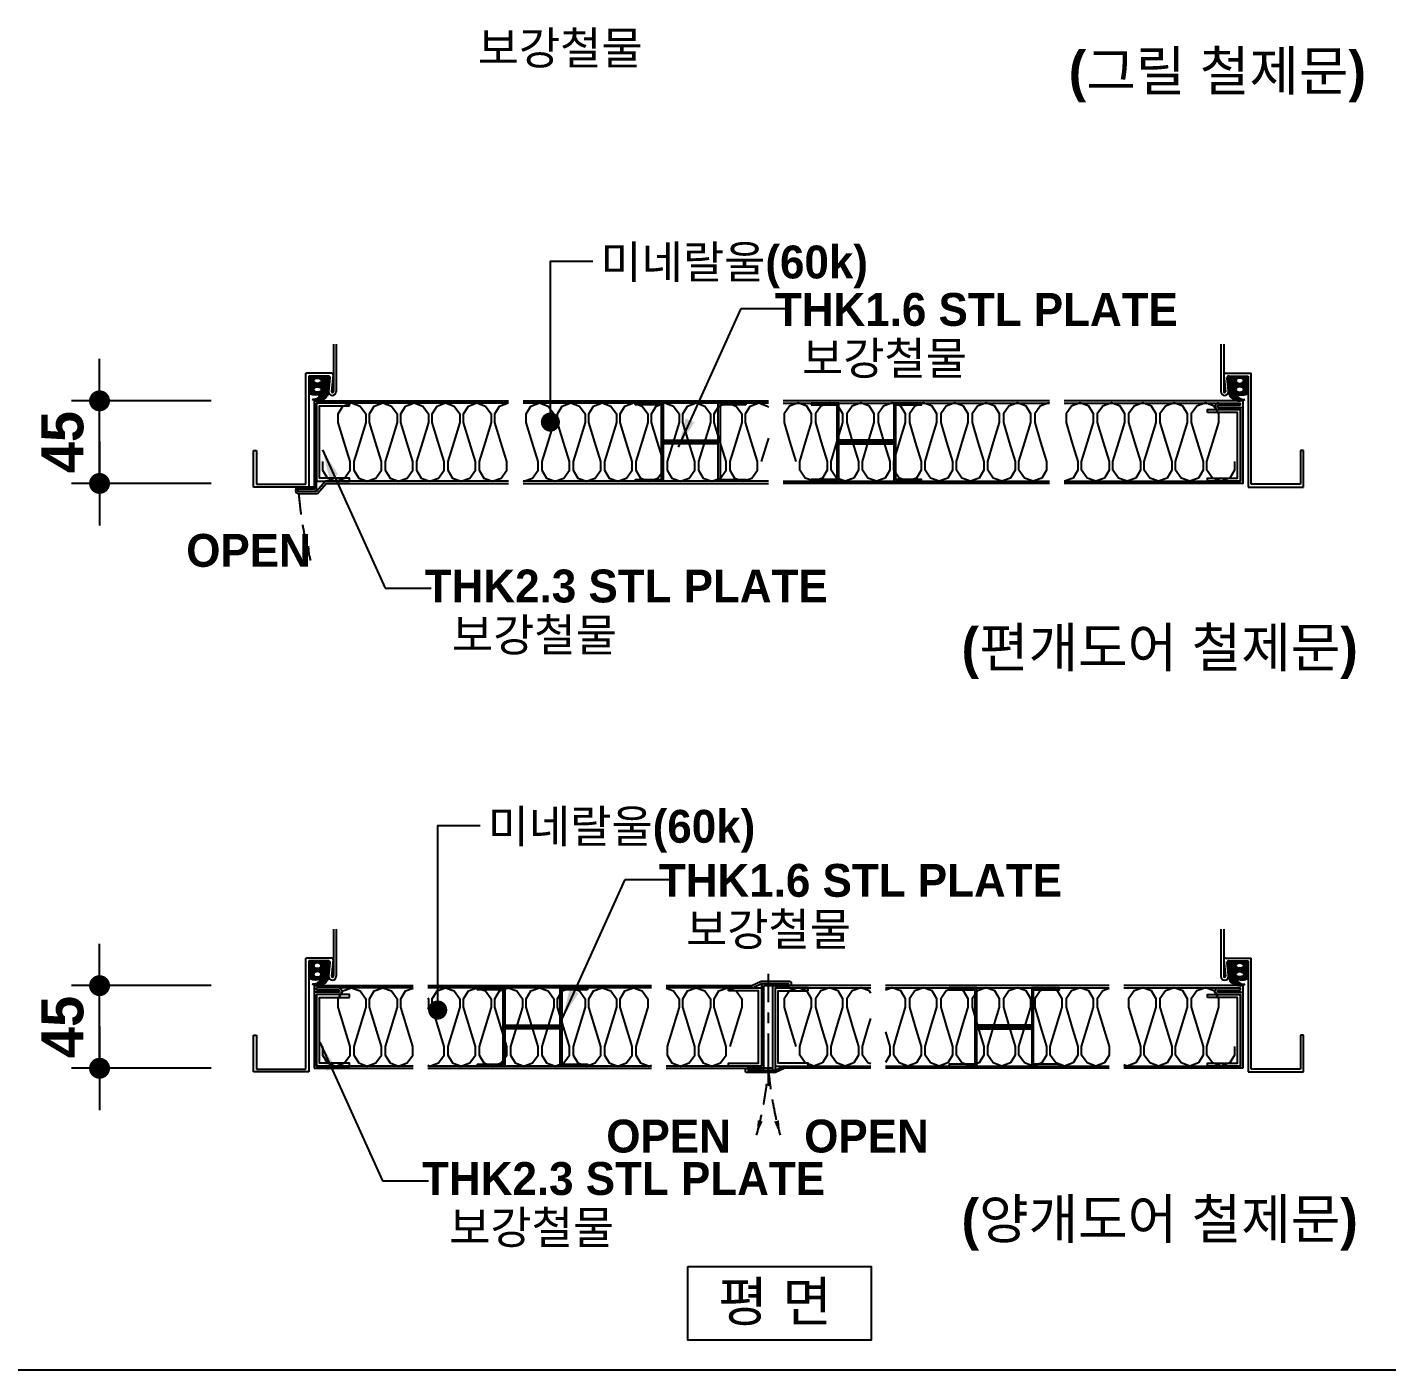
# Model space of a CAD drawing. Extents: x 2158 to 80698, y 2200 to 50885.
# Drawn here: x 39906 to 49639, y 2200 to 11813 of the extents above; entities that cross this region are included whole.
import ezdxf
from ezdxf.enums import TextEntityAlignment as Align

# ---------------------------------------------------------------- set-up
doc = ezdxf.new("R2010")
doc.units = 0
doc.header["$LTSCALE"] = 300
doc.header["$MEASUREMENT"] = 0
doc.header["$PDSIZE"] = -2
doc.linetypes.add('CENTER', pattern=[2, 1.25, -0.25, 0.25, -0.25])
doc.linetypes.add('DASHED', pattern=[0.75, 0.5, -0.25])
doc.layers.get('0').update_dxf_attribs({"linetype": 'CONTINUOUS'})
doc.layers.get('Defpoints').update_dxf_attribs({"color": 143, "linetype": 'CONTINUOUS'})
for name, color, linetype in [('A-ANNO-GRA1', 7, 'CONTINUOUS'), ('A-ANNO-LEAD', 4, 'CONTINUOUS'), ('A-ANNO-TEXT1', 7, 'CONTINUOUS'), ('A-CNTL', 1, 'CENTER'), ('A-DWXM-DOOR', 4, 'CONTINUOUS'), ('A-ST-AXIS-BUB', 7, 'CONTINUOUS'), ('A-ST-AXIS-DIM', 7, 'CONTINUOUS'), ('A-XXXX-INSL1', 15, 'CONTINUOUS'), ('A-XXXX-STL', 3, 'CONTINUOUS')]:
    doc.layers.add(name, color=color, linetype=linetype)
doc.styles.add('2020음성 1차', font='나눔고딕Bold.ttf')
doc.dimstyles.new('CDIM', dxfattribs={"dimscale": 100, "dimtxt": 3, "dimasz": 1, "dimexe": 2, "dimexo": 1, "dimgap": 1, "dimtad": 1, "dimdec": 0, "dimrnd": 0.5, "dimzin": 0, "dimdsep": 32, "dimtxsty": '2020음성 1차', "dimblk1": '_CIDOT', "dimblk2": '_CIDOT', "dimsah": 1, "dimcen": 5.5, "dimclrd": 2, "dimclre": 2, "dimclrt": 7, "dimadec": 0, "dimazin": 0, "dimtfac": 1, "dimtdec": 0, "dimtix": 1, "dimtmove": 2, "dimatfit": 1, "dimldrblk": 'DOT', "dimfxl": 1, "dimtolj": 1, "dimtzin": 0, "dimlwd": -1, "dimarcsym": 0})

# ---------------------------------------------------------------- blocks, each defined once
blk = doc.blocks.new('GASKET')
h = blk.add_hatch()
h.set_pattern_fill('ANSI37', color=256, scale=50, style=0)
h.set_pattern_definition([(315, (-150937.963, 13942.2266), (-4.64038825, -4.64038825), []), (225, (-150937.963, 13942.2266), (-4.64038825, 4.64038825), [])])
h.paths.add_polyline_path([(98.8, -68.6, 0.470403), (133, 22.9, -0.379165), (98.8, -25.1, 0.267404), (102, 35.6, 0.292763), (92.5, 41.7), (9.6, 41.7, 0.414214), (-0.9, 31.2), (-0.9, -66.9, 0.443543), (10.6, -77.3)])
edge = h.paths.add_edge_path(flags=16)
edge.add_ellipse((75.7, -5.9), major_axis=(0, 22.8), ratio=0.667106, start_angle=0, end_angle=360, ccw=False)
edge = h.paths.add_edge_path(flags=16)
edge.add_ellipse((25.7, -5.9), major_axis=(0, 22.8), ratio=0.667106, start_angle=0, end_angle=360, ccw=False)
for p, q in [((-0.9, -66.9), (-0.9, 31.2)), ((9.6, 41.7), (92.5, 41.7)), ((98.8, -68.6), (10.6, -77.3))]:
    blk.add_line(p, q)
for centre, radius, start, end in [((9.6, 31.2), 10.5, 90, 180), ((92.5, 31.2), 10.5, 24.72761, 90), ((47.7, 8), 60.9, 327.06573, 26.94921), ((88.8, 18.1), 44.4, 283.02722, 6.08701), ((78.1, -8.7), 63.3, 289.12223, 29.89191), ((9.6, -66.9), 10.5, 180, 275.67742)]:
    blk.add_arc(centre, radius, start, end)
at = {"extrusion": (0, 0, -1)}
for centre in [(25.7, -5.9), (75.7, -5.9)]:
    blk.add_ellipse(centre, major_axis=(0, 22.8), ratio=0.667106, start_param=3.141593, end_param=9.424778, dxfattribs=at)
blk = doc.blocks.new('_CIDOT')
at = {"color": 0, "linetype": 'ByBlock'}
blk.add_line((2, 0), (-1, 0), dxfattribs=at)
at = {"color": 0, "linetype": 'ByBlock', "const_width": 0.5}
blk.add_lwpolyline([(-0.25, 0, 1), (0.25, 0, 1)], format="xyb", close=True, dxfattribs=at)
blk = doc.blocks.new('*D15')
at = {"layer": 'A-ST-AXIS-DIM'}
for p, q in [((40424.3, 9287.9), (40424.3, 9437.9)), ((40424.3, 8546.4), (40424.3, 9137.9)), ((40424.3, 8396.4), (40424.3, 8246.4))]:
    blk.add_line(p, q, dxfattribs=at)
at = {"layer": 'A-ST-AXIS-DIM', "lineweight": -2}
for p, q in [((41224.3, 9137.9), (40224.3, 9137.9)), ((41224.3, 8546.4), (40224.3, 8546.4))]:
    blk.add_line(p, q, dxfattribs=at)
at = {"layer": 'Defpoints', "color": 0}
for p in [(40424.3, 9137.9), (41324.3, 9137.9), (41324.3, 8546.4)]:
    blk.add_point(p, dxfattribs=at)
at = {"layer": 'A-ST-AXIS-DIM', "linetype": 'ByBlock', "xscale": 150, "yscale": 150, "zscale": 150}
for p, rotation in [((40424.3, 9137.9), 270), ((40424.3, 8546.4), 90)]:
    blk.add_blockref('_CIDOT', p, dxfattribs=dict(at, rotation=rotation))
at = {"layer": 'A-ST-AXIS-DIM', "color": 3, "ltscale": 10, "insert": (40160.6, 8842.1), "char_height": 300, "attachment_point": 5, "rotation": 90, "style": '2020음성 1차'}
blk.add_mtext('\\A1;45', dxfattribs=at)
blk = doc.blocks.new('_Dot')
at = {"color": 0, "lineweight": -2}
blk.add_line((-0.5, 0), (-1, 0), dxfattribs=at)
at = {"color": 0, "const_width": 0.5}
blk.add_lwpolyline([(-0.25, 0, 1), (0.25, 0, 1)], format="xyb", close=True, dxfattribs=at)
blk = doc.blocks.new('*D9')
at = {"layer": 'A-ST-AXIS-DIM'}
for p, q in [((40424.3, 5100.6), (40424.3, 5250.6)), ((40424.3, 4359.1), (40424.3, 4950.6)), ((40424.3, 4209.1), (40424.3, 4059.1))]:
    blk.add_line(p, q, dxfattribs=at)
at = {"layer": 'A-ST-AXIS-DIM', "lineweight": -2}
for p, q in [((41224.3, 4950.6), (40224.3, 4950.6)), ((41224.3, 4359.1), (40224.3, 4359.1))]:
    blk.add_line(p, q, dxfattribs=at)
at = {"layer": 'Defpoints', "color": 0}
for p in [(40424.3, 4950.6), (41324.3, 4950.6), (41324.3, 4359.1)]:
    blk.add_point(p, dxfattribs=at)
at = {"layer": 'A-ST-AXIS-DIM', "linetype": 'ByBlock', "xscale": 150, "yscale": 150, "zscale": 150}
for p, rotation in [((40424.3, 4950.6), 270), ((40424.3, 4359.1), 90)]:
    blk.add_blockref('_CIDOT', p, dxfattribs=dict(at, rotation=rotation))
at = {"layer": 'A-ST-AXIS-DIM', "color": 3, "ltscale": 10, "insert": (40160.6, 4654.8), "char_height": 300, "attachment_point": 5, "rotation": 90, "style": '2020음성 1차'}
blk.add_mtext('\\A1;45', dxfattribs=at)

msp = doc.modelspace()

# ---------------------------------------------------------------- linework, layer by layer
at = {"layer": 'A-ANNO-GRA1'}
msp.add_line((2200, 2200), (72608.3, 2200), dxfattribs=at)
msp.add_lwpolyline([(44634.4, 2939.1), (45948.7, 2939.1), (45948.7, 2413.4), (44634.4, 2413.4)], close=True, dxfattribs=at)
at = {"layer": 'A-ANNO-LEAD'}
for p, q in [((44569.2, 8806.8), (45018, 9799)), ((45018, 9799), (45346.9, 9799)), ((42019.7, 8787.7), (42468.6, 7795.5)), ((42468.6, 7795.5), (42797.4, 7795.5)), ((43739, 4718.8), (44187.8, 5711)), ((44187.8, 5711), (44516.7, 5711)), ((42000.4, 4545.3), (42449.3, 3553.1)), ((42449.3, 3553.1), (42778.1, 3553.1))]:
    msp.add_line(p, q, dxfattribs=at)
for points in [[(43651.6, 8998.9), (43651.6, 10137.6), (43954.9, 10137.6)], [(42844.9, 4789), (42844.9, 6097.1), (43148.2, 6097.1)]]:
    msp.add_lwpolyline(points, dxfattribs=at)
at = {"layer": 'A-ANNO-LEAD', "const_width": 68.5}
for points in [[(43617.4, 8985.8, 1), (43685.8, 8985.8, 1)], [(42810.7, 4775.9, 1), (42879.1, 4775.9, 1)]]:
    msp.add_lwpolyline(points, format="xyb", close=True, dxfattribs=at)
at = {"layer": 'A-ANNO-LEAD'}
for points in [[(44619.1, 9012.2), (44683.1, 8984.9), (44569.2, 8806.8)], [(42069.7, 8582.3), (42133.6, 8609.6), (42019.7, 8787.7)], [(43788.9, 4924.2), (43852.8, 4896.9), (43739, 4718.8)], [(42050.4, 4339.9), (42114.3, 4367.2), (42000.4, 4545.3)]]:
    msp.add_solid(points, dxfattribs=at)
at = {"layer": 'A-CNTL'}
msp.add_line((45212.1, 4232.2), (45212.1, 5034.1), dxfattribs=at)
at = {"layer": 'A-DWXM-DOOR'}
for p, q in [((42098.1, 9542.7), (42098.1, 9205)), ((42119.1, 9542.7), (42119.1, 9205.1)), ((48450.4, 9542.7), (48450.4, 9205.1)), ((48471.5, 9542.7), (48471.5, 9205)), ((42086.1, 9335), (41900.9, 9335)), ((41900.9, 8541.2), (41900.9, 9335)), ((41921.9, 9315.3), (41921.9, 8520.1)), ((42063, 9315.3), (41921.9, 9315.3)), ((42073.4, 9303.8), (42063.6, 9204.9)), ((42096.5, 9323.5), (42084.7, 9204.9)), ((48473, 9323.5), (48484.8, 9204.9)), ((48483.4, 9335), (48668.6, 9335)), ((48496.1, 9303.8), (48506, 9204.9)), ((48506.6, 9315.3), (48647.6, 9315.3)), ((48647.6, 9315.3), (48647.6, 8520.1)), ((48668.6, 8541.2), (48668.6, 9335)), ((41961.4, 9137.9), (43350.7, 9137.9)), ((43350.7, 9122.1), (41977.1, 9122.1)), ((41977.1, 8488.6), (41977.1, 9122.1)), ((43455.9, 9137.9), (45212.1, 9137.9)), ((45212.1, 9122.1), (43455.9, 9122.1)), ((47224.6, 9137.9), (45317.2, 9137.9)), ((45317.2, 9122.1), (47224.6, 9122.1)), ((48608.2, 9137.9), (47329.7, 9137.9)), ((47329.7, 9122.1), (48592.4, 9122.1)), ((48434.7, 9106.3), (48592.4, 9106.3)), ((48434.7, 9090.6), (48608.2, 9090.6)), ((48434.7, 9074.8), (48592.4, 9074.8)), ((48592.4, 9106.3), (48592.4, 9122.1)), ((48592.4, 8562.2), (48592.4, 9074.8)), ((41527.6, 8520.1), (41527.6, 8783)), ((41527.6, 8783), (41548.7, 8783)), ((41548.7, 8783), (41548.7, 8541.2)), ((49020.9, 8783), (49020.9, 8541.2)), ((49041.9, 8783), (49020.9, 8783)), ((49041.9, 8520.1), (49041.9, 8783)), ((41961.4, 8520.1), (41527.6, 8520.1)), ((41548.7, 8541.2), (41900.9, 8541.2)), ((41977.1, 8488.6), (41848.8, 8488.6)), ((41984.2, 8472.8), (41850.2, 8472.8)), ((42042.4, 8562.2), (41977.1, 8488.6)), ((42049.5, 8546.4), (41984.2, 8472.8)), ((43350.7, 8562.2), (42042.4, 8562.2)), ((42049.5, 8546.4), (43350.7, 8546.4)), ((45212.1, 8562.2), (43455.9, 8562.2)), ((43455.9, 8546.4), (45212.1, 8546.4)), ((45317.2, 8562.2), (47224.6, 8562.2)), ((47329.7, 8562.2), (48592.4, 8562.2)), ((48647.6, 8520.1), (49041.9, 8520.1)), ((49020.9, 8541.2), (48668.6, 8541.2)), ((42098.1, 5355.4), (42098.1, 5017.6)), ((42119.1, 5355.4), (42119.1, 5017.7)), ((48450.4, 5355.4), (48450.4, 5017.7)), ((48471.5, 5355.4), (48471.5, 5017.6)), ((42086.1, 5147.7), (41900.9, 5147.7)), ((41900.9, 4353.8), (41900.9, 5147.7)), ((41921.9, 5128), (41921.9, 4332.8)), ((42063, 5128), (41921.9, 5128)), ((42073.4, 5116.4), (42063.6, 5017.6)), ((42096.5, 5136.1), (42084.7, 5017.6)), ((48473, 5136.1), (48484.8, 5017.6)), ((48483.4, 5147.7), (48668.6, 5147.7)), ((48496.1, 5116.4), (48506, 5017.6)), ((48506.6, 5128), (48647.6, 5128)), ((48647.6, 5128), (48647.6, 4332.8)), ((48668.6, 4353.8), (48668.6, 5147.7)), ((45094.3, 4950.6), (45159.9, 4982.1)), ((45097.8, 4934.8), (45163.5, 4966.3)), ((45159.9, 4982.1), (45363.1, 4982.1)), ((45163.5, 4966.3), (45163.5, 4374.9)), ((45163.5, 4966.3), (45360.5, 4966.3)), ((41961.4, 4950.6), (42668.3, 4950.6)), ((41961.4, 4950.6), (41961.4, 4359.1)), ((42134.9, 4903.2), (41961.4, 4903.2)), ((42668.3, 4934.8), (41977.1, 4934.8)), ((41977.1, 4919), (41977.1, 4934.8)), ((42134.9, 4919), (41977.1, 4919)), ((42134.9, 4887.5), (41977.1, 4887.5)), ((41977.1, 4374.9), (41977.1, 4887.5)), ((42773.4, 4950.6), (44374.4, 4950.6)), ((44374.4, 4934.8), (42773.4, 4934.8)), ((44479.5, 4950.6), (45094.3, 4950.6)), ((45097.8, 4934.8), (44479.5, 4934.8)), ((45179.3, 4359.1), (45179.3, 4950.6)), ((45179.3, 4950.6), (45363.1, 4950.6)), ((45944.7, 4950.6), (45212.1, 4950.6)), ((45244.9, 4343.3), (45244.9, 4950.6)), ((45260.7, 4934.8), (45944.7, 4934.8)), ((45260.7, 4934.8), (45260.7, 4343.3)), ((47650.8, 4950.6), (46049.8, 4950.6)), ((46049.8, 4934.8), (47650.8, 4934.8)), ((48608.2, 4950.6), (47755.9, 4950.6)), ((47755.9, 4934.8), (48592.4, 4934.8)), ((48434.7, 4919), (48592.4, 4919)), ((48434.7, 4903.2), (48608.2, 4903.2)), ((48434.7, 4887.5), (48592.4, 4887.5)), ((48592.4, 4919), (48592.4, 4934.8)), ((48592.4, 4374.9), (48592.4, 4887.5)), ((48608.2, 4950.6), (48608.2, 4359.1)), ((41527.6, 4332.8), (41527.6, 4595.7)), ((41527.6, 4595.7), (41548.7, 4595.7)), ((41548.7, 4595.7), (41548.7, 4353.8)), ((49020.9, 4595.7), (49020.9, 4353.8)), ((49041.9, 4595.7), (49020.9, 4595.7)), ((49041.9, 4332.8), (49041.9, 4595.7)), ((41921.9, 4332.8), (41527.6, 4332.8)), ((41548.7, 4353.8), (41900.9, 4353.8)), ((41961.4, 4359.1), (42668.3, 4359.1)), ((42668.3, 4374.9), (41977.1, 4374.9)), ((44374.4, 4374.9), (42773.4, 4374.9)), ((42773.4, 4359.1), (44374.4, 4359.1)), ((45163.5, 4374.9), (44479.5, 4374.9)), ((44479.5, 4359.1), (45179.3, 4359.1)), ((45244.9, 4359.1), (45061.1, 4359.1)), ((45264.3, 4327.6), (45061.1, 4327.6)), ((45260.7, 4343.3), (45063.7, 4343.3)), ((45326.4, 4374.9), (45260.7, 4343.3)), ((45329.9, 4359.1), (45264.3, 4327.6)), ((45326.4, 4374.9), (45944.7, 4374.9)), ((45944.7, 4359.1), (45329.9, 4359.1)), ((46049.8, 4374.9), (47650.8, 4374.9)), ((47650.8, 4359.1), (46049.8, 4359.1)), ((47755.9, 4374.9), (48592.4, 4374.9)), ((48608.2, 4359.1), (47755.9, 4359.1)), ((48647.6, 4332.8), (49041.9, 4332.8)), ((49020.9, 4353.8), (48668.6, 4353.8))]:
    msp.add_line(p, q, dxfattribs=at)
for points in [[(41961.4, 9137.9), (41961.4, 8504.4), (41850.2, 8504.4)], [(48608.2, 9137.9), (48608.2, 8546.4), (47329.7, 8546.4)], [(47224.6, 8546.4), (45317.2, 8546.4)]]:
    msp.add_lwpolyline(points, dxfattribs=at)
for points in [[(45363.1, 4982.1, -0.414214), (45376.2, 4968.9), (45376.2, 4963.7, -0.414214), (45363.1, 4950.6)], [(45061.1, 4327.6, -0.414214), (45048, 4340.7), (45048, 4346, -0.414214), (45061.1, 4359.1)]]:
    msp.add_lwpolyline(points, format="xyb", dxfattribs=at)
for centre, radius, start, end in [((42063, 9304.8), 10.5, 354.29645, 90), ((42086.1, 9324.5), 10.5, 354.29645, 90), ((48483.5, 9324.5), 10.5, 90, 185.70355), ((48506.6, 9304.8), 10.5, 90, 185.70355), ((42091.3, 9205.1), 27.8, 180.32738, 359.99999), ((42091.4, 9205), 6.68, 180.95652, 0.44556), ((48478.2, 9205.1), 27.8, 180.00001, 359.67262), ((48478.2, 9205), 6.68, 179.55444, 359.04348), ((48434.7, 9098.4), 23.7, 90, 270), ((48434.7, 9098.4), 7.89, 90, 270), ((41850.2, 8496.5), 23.7, 90, 270), ((41850.2, 8496.5), 7.89, 90, 270), ((42063, 5117.5), 10.5, 354.29645, 90), ((42086.1, 5137.2), 10.5, 354.29645, 90), ((48483.5, 5137.2), 10.5, 90, 185.70355), ((48506.6, 5117.5), 10.5, 90, 185.70355), ((42091.3, 5017.7), 27.8, 180.32738, 359.99999), ((42091.4, 5017.7), 6.68, 180.95652, 0.44556), ((48478.2, 5017.7), 27.8, 180.00001, 359.67262), ((48478.2, 5017.7), 6.68, 179.55444, 359.04348), ((42134.9, 4911.1), 23.7, 270, 90), ((42134.9, 4911.1), 7.89, 270, 90), ((48434.7, 4911.1), 23.7, 90, 270), ((48434.7, 4911.1), 7.89, 90, 270)]:
    msp.add_arc(centre, radius, start, end, dxfattribs=at)
at = {"layer": 'A-ST-AXIS-BUB', "linetype": 'DASHED'}
for centre, start, end in [((44352.3, 8666.7), 184.43176, 195.54873), ((42710, 4553), 344.45127, 355.56824), ((47714.2, 4553), 184.43176, 195.54873)]:
    msp.add_arc(centre, 2509.6, start, end, dxfattribs=at)
at = {"layer": 'A-ST-AXIS-BUB', "color": 7}
for points in [[(41892, 8091.7), (41926, 8100.2), (41934.5, 7994)], [(45170.3, 3977.9), (45136.3, 3986.4), (45127.8, 3880.3)], [(45253.9, 3977.9), (45287.9, 3986.4), (45296.4, 3880.3)]]:
    msp.add_solid(points, dxfattribs=at)
at = {"layer": 'A-XXXX-INSL1'}
for points in [[(42021.3, 8702.4), (42021.3, 8640.7), (42055, 8584.6), (42116.7, 8562.2), (42178.3, 8584.6), (42217.6, 8640.7), (42217.6, 8702.4), (42175.5, 8842.5), (42133.5, 8982.7), (42133.5, 9044.4), (42167.1, 9100.5), (42228.8, 9122.9), (42290.5, 9100.5), (42329.7, 9044.4), (42329.7, 8982.7), (42287.7, 8842.5), (42245.6, 8702.4)], [(42245.6, 8702.4), (42245.6, 8640.7), (42279.3, 8584.6), (42341, 8562.2), (42402.6, 8584.6), (42441.9, 8640.7), (42441.9, 8702.4), (42399.8, 8842.5), (42357.8, 8982.7), (42357.8, 9044.4), (42391.4, 9100.5), (42453.1, 9122.9), (42514.8, 9100.5), (42554, 9044.4), (42554, 8982.7), (42512, 8842.5), (42469.9, 8702.4)], [(42469.9, 8702.4), (42469.9, 8640.7), (42503.6, 8584.6), (42565.2, 8562.2), (42626.9, 8584.6), (42666.2, 8640.7), (42666.2, 8702.4), (42624.1, 8842.5), (42582.1, 8982.7), (42582.1, 9044.4), (42615.7, 9100.5), (42677.4, 9122.9), (42739, 9100.5), (42778.3, 9044.4), (42778.3, 8982.7), (42736.2, 8842.5), (42694.2, 8702.4)], [(42694.2, 8702.4), (42694.2, 8640.7), (42727.8, 8584.6), (42789.5, 8562.2), (42851.2, 8584.6), (42890.4, 8640.7), (42890.4, 8702.4), (42848.4, 8842.5), (42806.3, 8982.7), (42806.3, 9044.4), (42840, 9100.5), (42901.7, 9122.9), (42963.3, 9100.5), (43002.6, 9044.4), (43002.6, 8982.7), (42960.5, 8842.5), (42918.5, 8702.4)], [(42918.5, 8702.4), (42918.5, 8640.7), (42952.1, 8584.6), (43013.8, 8562.2), (43075.5, 8584.6), (43114.7, 8640.7), (43114.7, 8702.4), (43072.7, 8842.5), (43030.6, 8982.7), (43030.6, 9044.4), (43064.3, 9100.5), (43125.9, 9122.9), (43187.6, 9100.5), (43226.9, 9044.4), (43226.9, 8982.7), (43184.8, 8842.5), (43142.8, 8702.4)], [(43142.8, 8702.4), (43142.8, 8640.7), (43176.4, 8584.6), (43238.1, 8562.2), (43299.8, 8584.6), (43339, 8640.7), (43339, 8702.4), (43296.9, 8842.5), (43254.9, 8982.7), (43254.9, 9044.4), (43288.5, 9100.5), (43350.2, 9122.9), (43350.7, 9122.7)], [(43455.9, 8564.6), (43462.4, 8562.2), (43524, 8584.6), (43563.3, 8640.7), (43563.3, 8702.4), (43521.2, 8842.5), (43479.2, 8982.7), (43479.2, 9044.4), (43512.8, 9100.5), (43574.5, 9122.9), (43636.2, 9100.5), (43675.4, 9044.4), (43675.4, 8982.7), (43633.4, 8842.5), (43591.3, 8702.4)], [(43591.3, 8702.4), (43591.3, 8640.7), (43625, 8584.6), (43686.6, 8562.2), (43748.3, 8584.6), (43787.6, 8640.7), (43787.6, 8702.4), (43745.5, 8842.5), (43703.5, 8982.7), (43703.5, 9044.4), (43737.1, 9100.5), (43798.8, 9122.9), (43860.5, 9100.5), (43899.7, 9044.4), (43899.7, 8982.7), (43857.6, 8842.5), (43815.6, 8702.4)], [(43815.6, 8702.4), (43815.6, 8640.7), (43849.2, 8584.6), (43910.9, 8562.2), (43972.6, 8584.6), (44011.8, 8640.7), (44011.8, 8702.4), (43969.8, 8842.5), (43927.7, 8982.7), (43927.7, 9044.4), (43961.4, 9100.5), (44023.1, 9122.9), (44084.7, 9100.5), (44124, 9044.4), (44124, 8982.7), (44081.9, 8842.5), (44039.9, 8702.4)], [(44039.9, 8702.4), (44039.9, 8640.7), (44073.5, 8584.6), (44135.2, 8562.2), (44196.9, 8584.6), (44236.1, 8640.7), (44236.1, 8702.4), (44194.1, 8842.5), (44152, 8982.7), (44152, 9044.4), (44185.7, 9100.5), (44247.3, 9122.9), (44309, 9100.5), (44348.3, 9044.4), (44348.3, 8982.7), (44306.2, 8842.5), (44264.2, 8702.4)], [(44264.2, 8702.4), (44264.2, 8640.7), (44297.8, 8584.6), (44359.5, 8562.2), (44421.2, 8584.6), (44460.4, 8640.7), (44460.4, 8702.4), (44418.4, 8842.5), (44376.3, 8982.7), (44376.3, 9044.4), (44409.9, 9100.5), (44471.6, 9122.9), (44533.3, 9100.5), (44572.5, 9044.4), (44572.5, 8982.7), (44530.5, 8842.5), (44488.4, 8702.4)], [(44488.4, 8702.4), (44488.4, 8640.7), (44522.1, 8584.6), (44583.8, 8562.2), (44645.4, 8584.6), (44684.7, 8640.7), (44684.7, 8702.4), (44642.6, 8842.5), (44600.6, 8982.7), (44600.6, 9044.4), (44634.2, 9100.5), (44695.9, 9122.9), (44757.6, 9100.5), (44796.8, 9044.4), (44796.8, 8982.7), (44754.8, 8842.5), (44712.7, 8702.4)], [(44712.7, 8702.4), (44712.7, 8640.7), (44746.4, 8584.6), (44808, 8562.2), (44869.7, 8584.6), (44909, 8640.7), (44909, 8702.4), (44866.9, 8842.5), (44824.9, 8982.7), (44824.9, 9044.4), (44858.5, 9100.5), (44920.2, 9122.9), (44981.9, 9100.5), (45021.1, 9044.4), (45021.1, 8982.7), (44979.1, 8842.5), (44937, 8702.4)], [(44937, 8702.4), (44937, 8640.7), (44970.6, 8584.6), (45032.3, 8562.2), (45094, 8584.6), (45133.2, 8640.7), (45133.2, 8702.4), (45091.2, 8842.5), (45049.1, 8982.7), (45049.1, 9044.4), (45082.8, 9100.5), (45144.5, 9122.9), (45206.1, 9100.5), (45212.1, 9092)], [(45632.5, 8702.4), (45632.5, 8640.7), (45598.9, 8584.6), (45537.2, 8562.2), (45475.5, 8584.6), (45436.3, 8640.7), (45436.3, 8702.4), (45478.3, 8842.5), (45520.4, 8982.7), (45520.4, 9044.4), (45486.7, 9100.5), (45425.1, 9122.9), (45363.4, 9100.5), (45324.1, 9044.4), (45324.1, 8982.7), (45366.2, 8842.5), (45408.2, 8702.4)], [(45856.8, 8702.4), (45856.8, 8640.7), (45823.2, 8584.6), (45761.5, 8562.2), (45699.8, 8584.6), (45660.6, 8640.7), (45660.6, 8702.4), (45702.6, 8842.5), (45744.7, 8982.7), (45744.7, 9044.4), (45711, 9100.5), (45649.3, 9122.9), (45587.7, 9100.5), (45548.4, 9044.4), (45548.4, 8982.7), (45590.5, 8842.5), (45632.5, 8702.4)], [(46081.1, 8702.4), (46081.1, 8640.7), (46047.4, 8584.6), (45985.8, 8562.2), (45924.1, 8584.6), (45884.8, 8640.7), (45884.8, 8702.4), (45926.9, 8842.5), (45968.9, 8982.7), (45968.9, 9044.4), (45935.3, 9100.5), (45873.6, 9122.9), (45811.9, 9100.5), (45772.7, 9044.4), (45772.7, 8982.7), (45814.7, 8842.5), (45856.8, 8702.4)], [(46305.4, 8702.4), (46305.4, 8640.7), (46271.7, 8584.6), (46210, 8562.2), (46148.4, 8584.6), (46109.1, 8640.7), (46109.1, 8702.4), (46151.2, 8842.5), (46193.2, 8982.7), (46193.2, 9044.4), (46159.6, 9100.5), (46097.9, 9122.9), (46036.2, 9100.5), (45997, 9044.4), (45997, 8982.7), (46039, 8842.5), (46081.1, 8702.4)], [(46529.6, 8702.4), (46529.6, 8640.7), (46496, 8584.6), (46434.3, 8562.2), (46372.6, 8584.6), (46333.4, 8640.7), (46333.4, 8702.4), (46375.5, 8842.5), (46417.5, 8982.7), (46417.5, 9044.4), (46383.9, 9100.5), (46322.2, 9122.9), (46260.5, 9100.5), (46221.3, 9044.4), (46221.3, 8982.7), (46263.3, 8842.5), (46305.4, 8702.4)], [(46753.9, 8702.4), (46753.9, 8640.7), (46720.3, 8584.6), (46658.6, 8562.2), (46596.9, 8584.6), (46557.7, 8640.7), (46557.7, 8702.4), (46599.7, 8842.5), (46641.8, 8982.7), (46641.8, 9044.4), (46608.1, 9100.5), (46546.5, 9122.9), (46484.8, 9100.5), (46445.5, 9044.4), (46445.5, 8982.7), (46487.6, 8842.5), (46529.6, 8702.4)], [(46978.2, 8702.4), (46978.2, 8640.7), (46944.6, 8584.6), (46882.9, 8562.2), (46821.2, 8584.6), (46782, 8640.7), (46782, 8702.4), (46824, 8842.5), (46866.1, 8982.7), (46866.1, 9044.4), (46832.4, 9100.5), (46770.7, 9122.9), (46709.1, 9100.5), (46669.8, 9044.4), (46669.8, 8982.7), (46711.9, 8842.5), (46753.9, 8702.4)], [(47202.5, 8702.4), (47202.5, 8640.7), (47168.8, 8584.6), (47107.2, 8562.2), (47045.5, 8584.6), (47006.2, 8640.7), (47006.2, 8702.4), (47048.3, 8842.5), (47090.3, 8982.7), (47090.3, 9044.4), (47056.7, 9100.5), (46995, 9122.9), (46933.3, 9100.5), (46894.1, 9044.4), (46894.1, 8982.7), (46936.2, 8842.5), (46978.2, 8702.4)], [(47224.6, 9121), (47219.3, 9122.9), (47157.6, 9100.5), (47118.4, 9044.4), (47118.4, 8982.7), (47160.4, 8842.5), (47202.5, 8702.4)], [(47651, 8702.4), (47651, 8640.7), (47617.4, 8584.6), (47555.7, 8562.2), (47494.1, 8584.6), (47454.8, 8640.7), (47454.8, 8702.4), (47496.9, 8842.5), (47538.9, 8982.7), (47538.9, 9044.4), (47505.3, 9100.5), (47443.6, 9122.9), (47381.9, 9100.5), (47342.7, 9044.4), (47342.7, 8982.7), (47384.7, 8842.5), (47426.8, 8702.4)], [(47875.3, 8702.4), (47875.3, 8640.7), (47841.7, 8584.6), (47780, 8562.2), (47718.3, 8584.6), (47679.1, 8640.7), (47679.1, 8702.4), (47721.1, 8842.5), (47763.2, 8982.7), (47763.2, 9044.4), (47729.5, 9100.5), (47667.9, 9122.9), (47606.2, 9100.5), (47566.9, 9044.4), (47566.9, 8982.7), (47609, 8842.5), (47651, 8702.4)], [(48099.6, 8702.4), (48099.6, 8640.7), (48066, 8584.6), (48004.3, 8562.2), (47942.6, 8584.6), (47903.4, 8640.7), (47903.4, 8702.4), (47945.4, 8842.5), (47987.5, 8982.7), (47987.5, 9044.4), (47953.8, 9100.5), (47892.1, 9122.9), (47830.5, 9100.5), (47791.2, 9044.4), (47791.2, 8982.7), (47833.3, 8842.5), (47875.3, 8702.4)], [(48323.9, 8702.4), (48323.9, 8640.7), (48290.2, 8584.6), (48228.6, 8562.2), (48166.9, 8584.6), (48127.6, 8640.7), (48127.6, 8702.4), (48169.7, 8842.5), (48211.7, 8982.7), (48211.7, 9044.4), (48178.1, 9100.5), (48116.4, 9122.9), (48054.8, 9100.5), (48015.5, 9044.4), (48015.5, 8982.7), (48057.6, 8842.5), (48099.6, 8702.4)], [(48548.2, 8702.4), (48548.2, 8640.7), (48514.5, 8584.6), (48452.9, 8562.2), (48391.2, 8584.6), (48351.9, 8640.7), (48351.9, 8702.4), (48394, 8842.5), (48436, 8982.7), (48436, 9044.4), (48402.4, 9100.5), (48340.7, 9122.9), (48279, 9100.5), (48239.8, 9044.4), (48239.8, 8982.7), (48281.8, 8842.5), (48323.9, 8702.4)], [(45212.1, 8871.8), (45203.3, 8842.5), (45161.3, 8702.4)], [(47426.8, 8702.4), (47426.8, 8640.7), (47393.1, 8584.6), (47331.4, 8562.2), (47329.7, 8562.8)], [(42021.3, 4515.1), (42021.3, 4453.4), (42055, 4397.3), (42116.7, 4374.9), (42178.3, 4397.3), (42217.6, 4453.4), (42217.6, 4515.1), (42175.5, 4655.2), (42133.5, 4795.4), (42133.5, 4857.1), (42167.1, 4913.2), (42228.8, 4935.6), (42290.5, 4913.2), (42329.7, 4857.1), (42329.7, 4795.4), (42287.7, 4655.2), (42245.6, 4515.1)], [(42245.6, 4515.1), (42245.6, 4453.4), (42279.3, 4397.3), (42341, 4374.9), (42402.6, 4397.3), (42441.9, 4453.4), (42441.9, 4515.1), (42399.8, 4655.2), (42357.8, 4795.4), (42357.8, 4857.1), (42391.4, 4913.2), (42453.1, 4935.6), (42514.8, 4913.2), (42554, 4857.1), (42554, 4795.4), (42512, 4655.2), (42469.9, 4515.1)], [(42469.9, 4515.1), (42469.9, 4453.4), (42503.6, 4397.3), (42565.2, 4374.9), (42626.9, 4397.3), (42666.2, 4453.4), (42666.2, 4515.1), (42624.1, 4655.2), (42582.1, 4795.4), (42582.1, 4857.1), (42615.7, 4913.2), (42668.3, 4932.3)], [(42773.4, 4380.7), (42789.5, 4374.9), (42851.2, 4397.3), (42890.4, 4453.4), (42890.4, 4515.1), (42848.4, 4655.2), (42806.3, 4795.4), (42806.3, 4857.1), (42840, 4913.2), (42901.7, 4935.6), (42963.3, 4913.2), (43002.6, 4857.1), (43002.6, 4795.4), (42960.5, 4655.2), (42918.5, 4515.1)], [(42918.5, 4515.1), (42918.5, 4453.4), (42952.1, 4397.3), (43013.8, 4374.9), (43075.5, 4397.3), (43114.7, 4453.4), (43114.7, 4515.1), (43072.7, 4655.2), (43030.6, 4795.4), (43030.6, 4857.1), (43064.3, 4913.2), (43125.9, 4935.6), (43187.6, 4913.2), (43226.9, 4857.1), (43226.9, 4795.4), (43184.8, 4655.2), (43142.8, 4515.1)], [(43142.8, 4515.1), (43142.8, 4453.4), (43176.4, 4397.3), (43238.1, 4374.9), (43299.8, 4397.3), (43339, 4453.4), (43339, 4515.1), (43296.9, 4655.2), (43254.9, 4795.4), (43254.9, 4857.1), (43288.5, 4913.2), (43350.2, 4935.6), (43411.9, 4913.2), (43451.1, 4857.1), (43451.1, 4795.4), (43409.1, 4655.2), (43367, 4515.1)], [(43367, 4515.1), (43367, 4453.4), (43400.7, 4397.3), (43462.4, 4374.9), (43524, 4397.3), (43563.3, 4453.4), (43563.3, 4515.1), (43521.2, 4655.2), (43479.2, 4795.4), (43479.2, 4857.1), (43512.8, 4913.2), (43574.5, 4935.6), (43636.2, 4913.2), (43675.4, 4857.1), (43675.4, 4795.4), (43633.4, 4655.2), (43591.3, 4515.1)], [(43591.3, 4515.1), (43591.3, 4453.4), (43625, 4397.3), (43686.6, 4374.9), (43748.3, 4397.3), (43787.6, 4453.4), (43787.6, 4515.1), (43745.5, 4655.2), (43703.5, 4795.4), (43703.5, 4857.1), (43737.1, 4913.2), (43798.8, 4935.6), (43860.5, 4913.2), (43899.7, 4857.1), (43899.7, 4795.4), (43857.6, 4655.2), (43815.6, 4515.1)], [(43815.6, 4515.1), (43815.6, 4453.4), (43849.2, 4397.3), (43910.9, 4374.9), (43972.6, 4397.3), (44011.8, 4453.4), (44011.8, 4515.1), (43969.8, 4655.2), (43927.7, 4795.4), (43927.7, 4857.1), (43961.4, 4913.2), (44023.1, 4935.6), (44084.7, 4913.2), (44124, 4857.1), (44124, 4795.4), (44081.9, 4655.2), (44039.9, 4515.1)], [(44039.9, 4515.1), (44039.9, 4453.4), (44073.5, 4397.3), (44135.2, 4374.9), (44196.9, 4397.3), (44236.1, 4453.4), (44236.1, 4515.1), (44194.1, 4655.2), (44152, 4795.4), (44152, 4857.1), (44185.7, 4913.2), (44247.3, 4935.6), (44309, 4913.2), (44348.3, 4857.1), (44348.3, 4795.4), (44306.2, 4655.2), (44264.2, 4515.1)], [(44479.5, 4932.7), (44533.3, 4913.2), (44572.5, 4857.1), (44572.5, 4795.4), (44530.5, 4655.2), (44488.4, 4515.1)], [(44488.4, 4515.1), (44488.4, 4453.4), (44522.1, 4397.3), (44583.8, 4374.9), (44645.4, 4397.3), (44684.7, 4453.4), (44684.7, 4515.1), (44642.6, 4655.2), (44600.6, 4795.4), (44600.6, 4857.1), (44634.2, 4913.2), (44695.9, 4935.6), (44757.6, 4913.2), (44796.8, 4857.1), (44796.8, 4795.4), (44754.8, 4655.2), (44712.7, 4515.1)], [(44712.7, 4515.1), (44712.7, 4453.4), (44746.4, 4397.3), (44808, 4374.9), (44869.7, 4397.3), (44909, 4453.4), (44909, 4515.1), (44866.9, 4655.2), (44824.9, 4795.4), (44824.9, 4857.1), (44858.5, 4913.2), (44920.2, 4935.6), (44981.9, 4913.2), (45021.1, 4857.1), (45021.1, 4795.4), (44979.1, 4655.2), (44937, 4515.1)], [(45632.5, 4515.1), (45632.5, 4453.4), (45598.9, 4397.3), (45537.2, 4374.9), (45475.5, 4397.3), (45436.3, 4453.4), (45436.3, 4515.1), (45478.3, 4655.2), (45520.4, 4795.4), (45520.4, 4857.1), (45486.7, 4913.2), (45425.1, 4935.6), (45363.4, 4913.2), (45324.1, 4857.1), (45324.1, 4795.4), (45366.2, 4655.2), (45408.2, 4515.1)], [(45856.8, 4515.1), (45856.8, 4453.4), (45823.2, 4397.3), (45761.5, 4374.9), (45699.8, 4397.3), (45660.6, 4453.4), (45660.6, 4515.1), (45702.6, 4655.2), (45744.7, 4795.4), (45744.7, 4857.1), (45711, 4913.2), (45649.3, 4935.6), (45587.7, 4913.2), (45548.4, 4857.1), (45548.4, 4795.4), (45590.5, 4655.2), (45632.5, 4515.1)], [(45944.7, 4897.5), (45935.3, 4913.2), (45873.6, 4935.6), (45811.9, 4913.2), (45772.7, 4857.1), (45772.7, 4795.4), (45814.7, 4655.2), (45856.8, 4515.1)], [(46305.4, 4515.1), (46305.4, 4453.4), (46271.7, 4397.3), (46210, 4374.9), (46148.4, 4397.3), (46109.1, 4453.4), (46109.1, 4515.1), (46151.2, 4655.2), (46193.2, 4795.4), (46193.2, 4857.1), (46159.6, 4913.2), (46097.9, 4935.6), (46049.8, 4918.1)], [(46529.6, 4515.1), (46529.6, 4453.4), (46496, 4397.3), (46434.3, 4374.9), (46372.6, 4397.3), (46333.4, 4453.4), (46333.4, 4515.1), (46375.5, 4655.2), (46417.5, 4795.4), (46417.5, 4857.1), (46383.9, 4913.2), (46322.2, 4935.6), (46260.5, 4913.2), (46221.3, 4857.1), (46221.3, 4795.4), (46263.3, 4655.2), (46305.4, 4515.1)], [(46753.9, 4515.1), (46753.9, 4453.4), (46720.3, 4397.3), (46658.6, 4374.9), (46596.9, 4397.3), (46557.7, 4453.4), (46557.7, 4515.1), (46599.7, 4655.2), (46641.8, 4795.4), (46641.8, 4857.1), (46608.1, 4913.2), (46546.5, 4935.6), (46484.8, 4913.2), (46445.5, 4857.1), (46445.5, 4795.4), (46487.6, 4655.2), (46529.6, 4515.1)], [(46978.2, 4515.1), (46978.2, 4453.4), (46944.6, 4397.3), (46882.9, 4374.9), (46821.2, 4397.3), (46782, 4453.4), (46782, 4515.1), (46824, 4655.2), (46866.1, 4795.4), (46866.1, 4857.1), (46832.4, 4913.2), (46770.7, 4935.6), (46709.1, 4913.2), (46669.8, 4857.1), (46669.8, 4795.4), (46711.9, 4655.2), (46753.9, 4515.1)], [(47202.5, 4515.1), (47202.5, 4453.4), (47168.8, 4397.3), (47107.2, 4374.9), (47045.5, 4397.3), (47006.2, 4453.4), (47006.2, 4515.1), (47048.3, 4655.2), (47090.3, 4795.4), (47090.3, 4857.1), (47056.7, 4913.2), (46995, 4935.6), (46933.3, 4913.2), (46894.1, 4857.1), (46894.1, 4795.4), (46936.2, 4655.2), (46978.2, 4515.1)], [(47426.8, 4515.1), (47426.8, 4453.4), (47393.1, 4397.3), (47331.4, 4374.9), (47269.8, 4397.3), (47230.5, 4453.4), (47230.5, 4515.1), (47272.6, 4655.2), (47314.6, 4795.4), (47314.6, 4857.1), (47281, 4913.2), (47219.3, 4935.6), (47157.6, 4913.2), (47118.4, 4857.1), (47118.4, 4795.4), (47160.4, 4655.2), (47202.5, 4515.1)], [(47651, 4515.1), (47651, 4453.4), (47617.4, 4397.3), (47555.7, 4374.9), (47494.1, 4397.3), (47454.8, 4453.4), (47454.8, 4515.1), (47496.9, 4655.2), (47538.9, 4795.4), (47538.9, 4857.1), (47505.3, 4913.2), (47443.6, 4935.6), (47381.9, 4913.2), (47342.7, 4857.1), (47342.7, 4795.4), (47384.7, 4655.2), (47426.8, 4515.1)], [(47650.8, 4929.4), (47606.2, 4913.2), (47566.9, 4857.1), (47566.9, 4795.4), (47609, 4655.2), (47651, 4515.1)], [(48099.6, 4515.1), (48099.6, 4453.4), (48066, 4397.3), (48004.3, 4374.9), (47942.6, 4397.3), (47903.4, 4453.4), (47903.4, 4515.1), (47945.4, 4655.2), (47987.5, 4795.4), (47987.5, 4857.1), (47953.8, 4913.2), (47892.1, 4935.6), (47830.5, 4913.2), (47791.2, 4857.1), (47791.2, 4795.4), (47833.3, 4655.2), (47875.3, 4515.1)], [(48323.9, 4515.1), (48323.9, 4453.4), (48290.2, 4397.3), (48228.6, 4374.9), (48166.9, 4397.3), (48127.6, 4453.4), (48127.6, 4515.1), (48169.7, 4655.2), (48211.7, 4795.4), (48211.7, 4857.1), (48178.1, 4913.2), (48116.4, 4935.6), (48054.8, 4913.2), (48015.5, 4857.1), (48015.5, 4795.4), (48057.6, 4655.2), (48099.6, 4515.1)], [(48548.2, 4515.1), (48548.2, 4453.4), (48514.5, 4397.3), (48452.9, 4374.9), (48391.2, 4397.3), (48351.9, 4453.4), (48351.9, 4515.1), (48394, 4655.2), (48436, 4795.4), (48436, 4857.1), (48402.4, 4913.2), (48340.7, 4935.6), (48279, 4913.2), (48239.8, 4857.1), (48239.8, 4795.4), (48281.8, 4655.2), (48323.9, 4515.1)], [(42773.4, 4864.1), (42778.3, 4857.1), (42778.3, 4795.4), (42773.4, 4779.1)], [(45944.7, 4389.8), (45924.1, 4397.3), (45884.8, 4453.4), (45884.8, 4515.1), (45926.9, 4655.2), (45944.7, 4714.6)], [(46049.8, 4619.2), (46081.1, 4515.1)], [(44264.2, 4515.1), (44264.2, 4453.4), (44297.8, 4397.3), (44359.5, 4374.9), (44374.4, 4380.3)], [(46081.1, 4515.1), (46081.1, 4453.4), (46049.8, 4401.3)], [(47875.3, 4515.1), (47875.3, 4453.4), (47841.7, 4397.3), (47780, 4374.9), (47755.9, 4383.6)]]:
    msp.add_lwpolyline(points, dxfattribs=at)
at = {"layer": 'A-XXXX-STL'}
for points in [[(42213.7, 9101.1), (42213.7, 9122.1), (41977.1, 9122.1), (41977.1, 8562.2), (42213.7, 8562.2), (42213.7, 8583.2), (41998.2, 8583.2), (41998.2, 9101.1)], [(45050.5, 9109), (44866.5, 9109), (44866.5, 8842.1), (44445.9, 8842.1), (44445.9, 9109), (44261.9, 9109), (44261.9, 9122.1), (44445.9, 9122.1), (44459, 9122.1), (44459, 8855.3), (44853.3, 8855.3), (44853.3, 9122.1), (45050.5, 9122.1)], [(45519, 9109), (45703, 9109), (45703, 8842.1), (46123.6, 8842.1), (46123.6, 9109), (46307.6, 9109), (46307.6, 9122.1), (46123.6, 9122.1), (46110.5, 9122.1), (46110.5, 8855.3), (45716.2, 8855.3), (45716.2, 9122.1), (45519, 9122.1)], [(48355.8, 9053.8), (48355.8, 9074.8), (48592.4, 9074.8), (48592.4, 8562.2), (48355.8, 8562.2), (48355.8, 8583.2), (48571.4, 8583.2), (48571.4, 9053.8)], [(45050.5, 8562.2), (44853.3, 8562.2), (44853.3, 8829), (44459, 8829), (44459, 8562.2), (44261.9, 8562.2), (44261.9, 8575.3), (44445.9, 8575.3), (44445.9, 8842.1), (44866.5, 8842.1), (44866.5, 8575.3), (45050.5, 8575.3)], [(45519, 8562.2), (45716.2, 8562.2), (45716.2, 8829), (46110.5, 8829), (46110.5, 8562.2), (46307.6, 8562.2), (46307.6, 8575.3), (46123.6, 8575.3), (46123.6, 8842.1), (45703, 8842.1), (45703, 8575.3), (45519, 8575.3)], [(42213.7, 4866.4), (42213.7, 4887.5), (41977.1, 4887.5), (41977.1, 4374.9), (42213.7, 4374.9), (42213.7, 4395.9), (41998.2, 4395.9), (41998.2, 4866.4)], [(43917.6, 4921.6), (43733.6, 4921.6), (43733.6, 4654.8), (43313, 4654.8), (43313, 4921.6), (43129, 4921.6), (43129, 4934.8), (43313, 4934.8), (43326.2, 4934.8), (43326.2, 4668), (43720.5, 4668), (43720.5, 4934.8), (43917.6, 4934.8)], [(44926.9, 4913.8), (44926.9, 4934.8), (45163.5, 4934.8), (45163.5, 4374.9), (44926.9, 4374.9), (44926.9, 4395.9), (45142.5, 4395.9), (45142.5, 4913.8)], [(45497.3, 4913.8), (45497.3, 4934.8), (45260.7, 4934.8), (45260.7, 4374.9), (45497.3, 4374.9), (45497.3, 4395.9), (45281.7, 4395.9), (45281.7, 4913.8)], [(46506.6, 4921.6), (46690.6, 4921.6), (46690.6, 4654.8), (47111.2, 4654.8), (47111.2, 4921.6), (47295.2, 4921.6), (47295.2, 4934.8), (47111.2, 4934.8), (47098, 4934.8), (47098, 4668), (46703.7, 4668), (46703.7, 4934.8), (46506.6, 4934.8)], [(48355.8, 4866.4), (48355.8, 4887.5), (48592.4, 4887.5), (48592.4, 4374.9), (48355.8, 4374.9), (48355.8, 4395.9), (48571.4, 4395.9), (48571.4, 4866.4)], [(43917.6, 4374.9), (43720.5, 4374.9), (43720.5, 4641.7), (43326.2, 4641.7), (43326.2, 4374.9), (43129, 4374.9), (43129, 4388), (43313, 4388), (43313, 4654.8), (43733.6, 4654.8), (43733.6, 4388), (43917.6, 4388)], [(46506.6, 4374.9), (46703.7, 4374.9), (46703.7, 4641.7), (47098, 4641.7), (47098, 4374.9), (47295.2, 4374.9), (47295.2, 4388), (47111.2, 4388), (47111.2, 4654.8), (46690.6, 4654.8), (46690.6, 4388), (46506.6, 4388)]]:
    msp.add_lwpolyline(points, close=True, dxfattribs=at)

# ---------------------------------------------------------------- block references
at = {"layer": 'A-ST-AXIS-BUB', "yscale": 1.248616389887502}
for p, xscale, zscale, rotation in [((41976.1, 9313.7), -1.248616389887502, 1.248616389884075, 90), ((48593.4, 9313.7), 1.248616389887502, 1.248616389887502, 270), ((41976.1, 5126.4), -1.248616389887502, 1.248616389884075, 90), ((48593.4, 5126.4), 1.248616389887502, 1.248616389887502, 270)]:
    msp.add_blockref('GASKET', p, dxfattribs=dict(at, xscale=xscale, zscale=zscale, rotation=rotation))

# ---------------------------------------------------------------- texts
at = {"layer": 'A-ANNO-TEXT1', "style": '2020음성 1차'}
for s, height, p in [('보강철물 ', 235.32, (43131.1, 11546.5)), ('(그릴 철제문)', 282.39, (47362, 11359.8)), ('미네랄울(60k)', 235.32, (44009.3, 10014.3)), ('보강철물 ', 235.32, (45452.8, 9324.6)), ('보강철물 ', 235.32, (42946.6, 7344.1)), ('(편개도어 철제문)', 282.39, (46594.8, 7231.8)), ('미네랄울(60k)', 235.32, (43202.6, 5973.8)), ('보강철물 ', 235.32, (44622.6, 5236.6)), ('(양개도어 철제문)', 282.39, (46594.8, 3139.1)), ('보강철물 ', 235.32, (42927.3, 3101.8)), ('평 면', 282.39, (44853, 2548.5))]:
    msp.add_text(s, height=height, dxfattribs=at).set_placement(p)
for s, height, p in [('THK1.6 STL PLATE', 235.322, (46701.1, 9792.5)), ('OPEN', 235.32, (41490.9, 8067.2)), ('THK2.3 STL PLATE', 235.322, (44194.9, 7812)), ('THK1.6 STL PLATE', 235.322, (45870.9, 5704.5)), ('OPEN', 235.32, (44497.9, 3873.6)), ('OPEN', 235.32, (45914.4, 3873.6)), ('THK2.3 STL PLATE', 235.322, (44175.6, 3569.7))]:
    msp.add_text(s, height=height, dxfattribs=at).set_placement(p, align=Align.MIDDLE)

# ---------------------------------------------------------------- dimensions: what is measured, and where the dimension line sits
at = {"layer": 'A-ST-AXIS-DIM'}
for base, p1, p2, picture, middle in [((40424.3, 9137.9), (41324.3, 8546.4), (41324.3, 9137.9), '*D15', (40160.6, 8842.1)), ((40424.3, 4950.6), (41324.3, 4359.1), (41324.3, 4950.6), '*D9', (40160.6, 4654.8))]:
    dim = msp.add_linear_dim(base=base, p1=p1, p2=p2, angle=90, text='45', dimstyle='CDIM', override={"dimasz": 1.5, "dimclrd": 256, "dimclre": 256, "dimclrt": 3}, dxfattribs=at)
    dim.commit()
    dim.dimension.update_dxf_attribs({"geometry": picture, "text_midpoint": middle})

doc.saveas('drawing.dxf')
